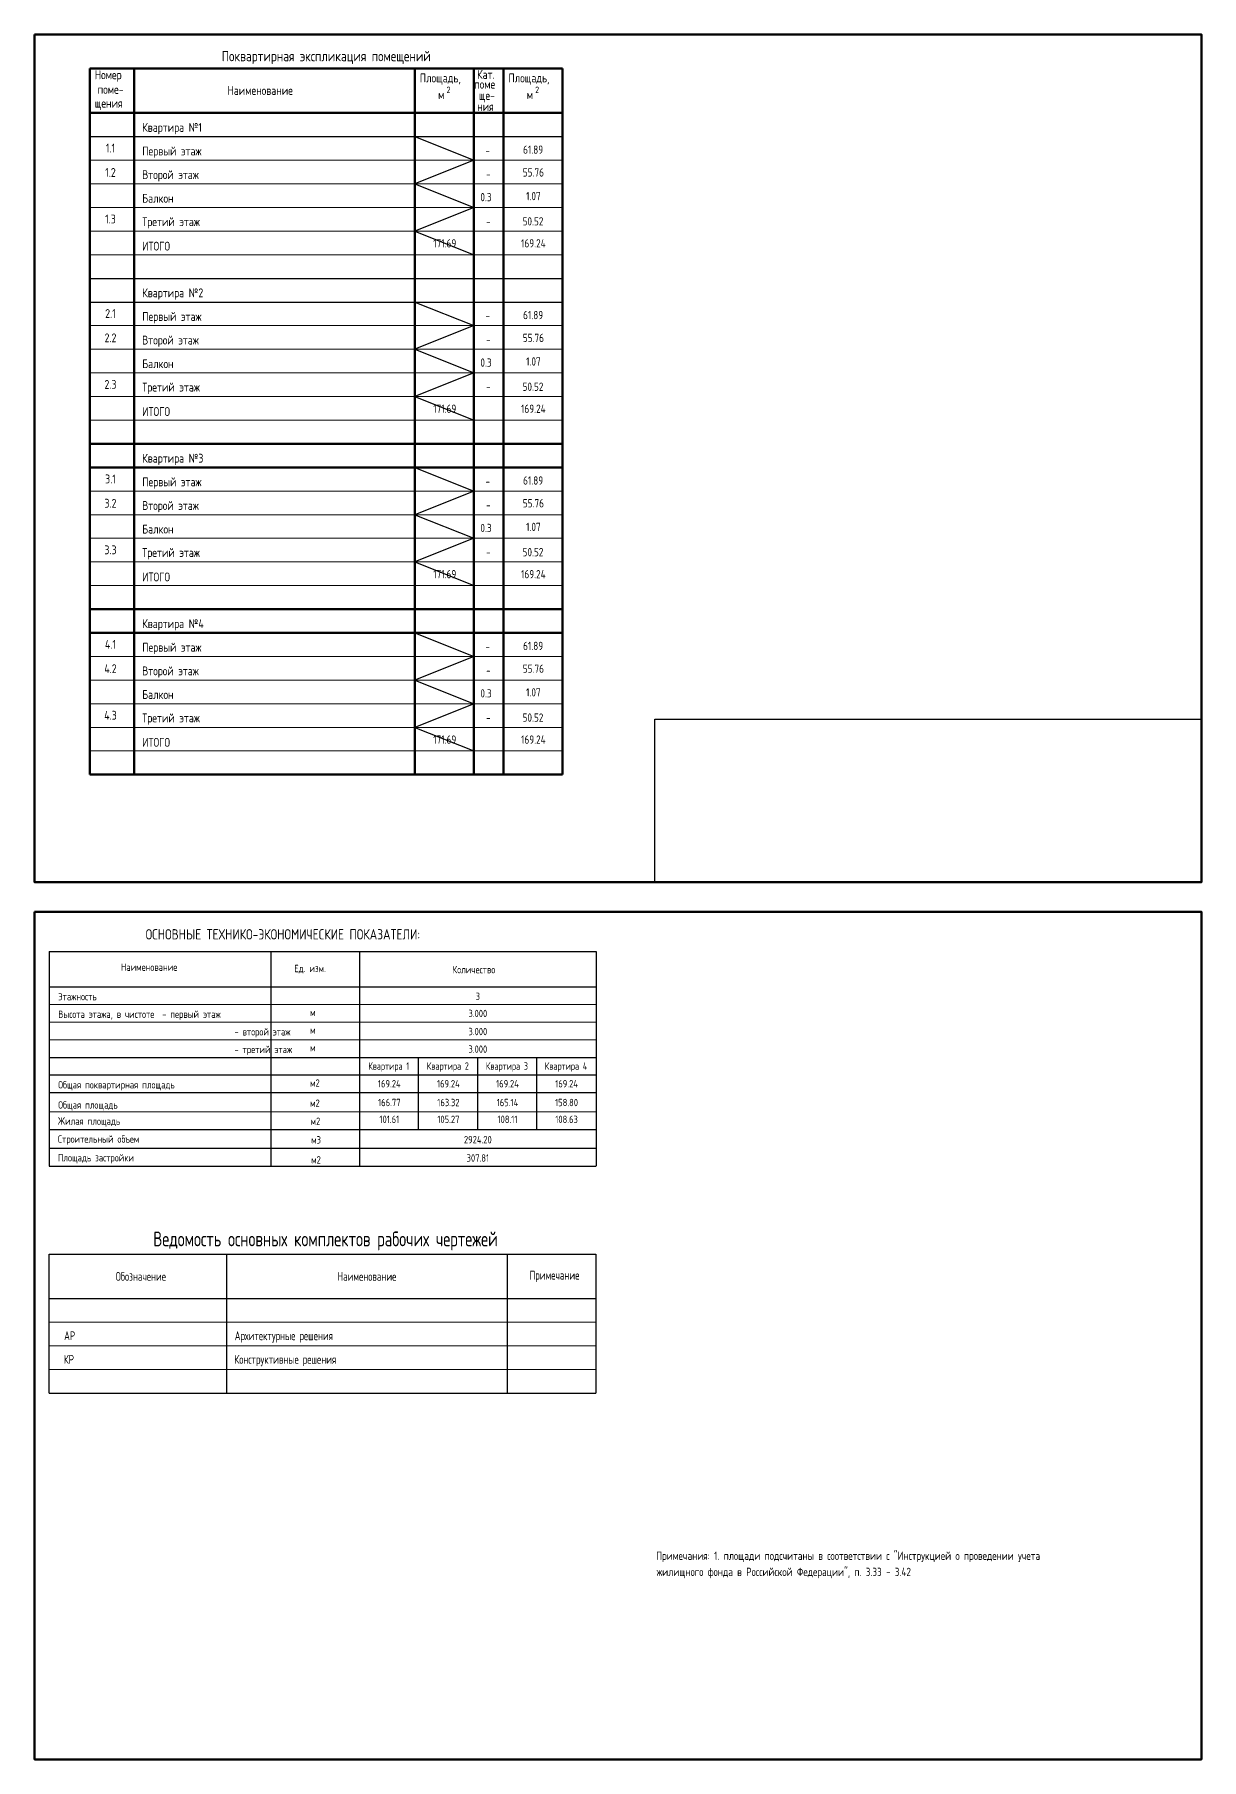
# Model space of a CAD drawing. Header units: millimetres. Extents: x -56498 to 234605, y -296269 to -29969.
# Drawn here: x 194605 to 234105, y -88369 to -29969 of the extents above; entities that cross this region are included whole.
import ezdxf
from ezdxf.enums import TextEntityAlignment as Align

# ---------------------------------------------------------------- set-up
doc = ezdxf.new("R2010")
doc.units = ezdxf.units.MM
doc.header["$LTSCALE"] = 100
for name, color, linetype, lineweight in [('0.3', 7, 'Continuous', 30), ('0.5', 7, 'Continuous', 50), ('Примітки 0.09', 200, 'Continuous', 9), ('Тонкі 0.18', 142, 'Continuous', 18)]:
    doc.layers.add(name, color=color, linetype=linetype, lineweight=lineweight)
doc.layers.add('ViewPorts', color=240, linetype='Continuous', plot=False)
doc.styles.add('GOST 2.304', font='CS_Gost2304.shx')
doc.styles.add('SPDS', font='SPDS.shx', dxfattribs={"width": 0.9})

msp = doc.modelspace()

# ---------------------------------------------------------------- linework, layer by layer
at = {"layer": '0.3'}
for p, q in [((196479.617, -33425.305), (212479.617, -33425.305)), ((196479.617, -38225.305), (212479.617, -38225.305)), ((196479.617, -39025.305), (212479.617, -39025.305)), ((195104.617, -61018.896), (195104.617, -68283.439)), ((195104.617, -61018.896), (213616.296, -61018.896)), ((202604.617, -61018.896), (202605.216, -68265.372)), ((205604.617, -61018.896), (205605.162, -68265.372)), ((195104.617, -64597.215), (213616.296, -64597.215)), ((207604.931, -67036.464), (207604.931, -64597.215)), ((209604.976, -67036.464), (209604.976, -64597.215)), ((211605.02, -67036.464), (211605.02, -64597.215)), ((195104.617, -65193.602), (213616.296, -65193.602)), ((195104.617, -65789.989), (213616.296, -65789.989)), ((195104.617, -67036.464), (213616.296, -67036.464)), ((195104.617, -71263.547), (213604.617, -71263.547)), ((195104.617, -75963.547), (195104.617, -71263.547)), ((201104.617, -71263.547), (201104.617, -75963.547)), ((210604.617, -71263.547), (210604.617, -75963.547)), ((213604.617, -71263.547), (213604.617, -75963.547)), ((195104.617, -72763.547), (213604.617, -72763.547)), ((195104.617, -75963.547), (213604.617, -75963.547))]:
    msp.add_line(p, q, dxfattribs=at)
at = {"layer": '0.3', "linetype": 'ByBlock'}
for p, q in [((213616.296, -61018.896), (213615.697, -68265.372)), ((195104.617, -67668.985), (213615.796, -67668.985)), ((195104.617, -68283.439), (213615.796, -68283.439))]:
    msp.add_line(p, q, dxfattribs=at)
at = {"layer": '0.3', "ltscale": 2}
msp.add_line((195104.617, -62211.669), (213616.296, -62211.669), dxfattribs=at)
at = {"layer": '0.3'}
msp.add_arc((195105.163, -67695.836), 0.5, 180, 270.00000025, dxfattribs=at)
at = {"layer": '0.5'}
for p, q in [((196479.617, -31125.305), (212479.617, -31125.305)), ((196479.617, -31125.305), (196479.617, -55025.305)), ((197979.617, -31125.305), (197979.617, -55025.305)), ((207479.617, -31125.305), (207479.617, -55025.305)), ((209479.617, -31125.305), (209479.617, -55025.305)), ((210479.617, -31125.305), (210479.617, -55025.305)), ((212479.617, -31125.305), (212479.617, -55025.305)), ((196479.617, -32625.305), (212479.617, -32625.305)), ((196479.617, -43825.305), (212479.617, -43825.305)), ((196479.617, -44625.305), (212479.617, -44625.305)), ((196479.617, -49425.305), (212479.617, -49425.305)), ((196479.617, -50225.305), (212479.617, -50225.305)), ((196479.617, -55025.305), (212479.617, -55025.305))]:
    msp.add_line(p, q, dxfattribs=at)
at = {"layer": '0.5', "color": 0}
for points in [[(194604.617, -29968.985), (234104.617, -29968.985), (234104.617, -58668.985), (194604.617, -58668.985)], [(194604.617, -59668.985), (234104.617, -59668.985), (234104.617, -88368.985), (194604.617, -88368.985)]]:
    msp.add_lwpolyline(points, close=True, dxfattribs=at)
at = {"layer": 'ViewPorts', "ltscale": 0.75}
for points in [[(207479.617, -33425.305), (209479.617, -34225.305), (207479.617, -35025.305), (209479.617, -35825.305), (207479.617, -36625.305), (209479.617, -37425.305)], [(207479.617, -39025.305), (209479.617, -39825.305), (207479.617, -40625.305), (209479.617, -41425.305), (207479.617, -42225.305), (209479.617, -43025.305)], [(207479.617, -44625.305), (209479.617, -45425.305), (207479.617, -46225.305), (209479.617, -47025.305), (207479.617, -47825.305), (209479.617, -48625.305)], [(207479.617, -50225.305), (209479.617, -51025.305), (207479.617, -51825.305), (209479.617, -52625.305), (207479.617, -53425.305), (209479.617, -54225.305)]]:
    msp.add_lwpolyline(points, dxfattribs=at)
at = {"layer": 'ViewPorts'}
msp.add_lwpolyline([(215604.617, -53144.062), (234104.617, -53144.062), (234104.617, -58668.985), (215604.617, -58668.985)], close=True, dxfattribs=at)
at = {"layer": 'Тонкі 0.18'}
for p, q in [((196479.617, -34225.305), (212479.617, -34225.305)), ((196479.617, -35025.305), (212479.617, -35025.305)), ((196479.617, -35825.305), (212479.617, -35825.305)), ((196479.617, -36625.305), (212479.617, -36625.305)), ((196479.617, -37425.305), (212479.617, -37425.305)), ((196479.617, -39825.305), (212479.617, -39825.305)), ((196479.617, -40625.305), (212479.617, -40625.305)), ((196479.617, -41425.305), (212479.617, -41425.305)), ((196479.617, -42225.305), (212479.617, -42225.305)), ((196479.617, -43025.305), (212479.617, -43025.305)), ((196479.617, -45425.305), (212479.617, -45425.305)), ((196479.617, -46225.305), (212479.617, -46225.305)), ((196479.617, -47025.305), (212479.617, -47025.305)), ((196479.617, -47825.305), (212479.617, -47825.305)), ((196479.617, -48625.305), (212479.617, -48625.305)), ((196479.617, -51025.305), (212479.617, -51025.305)), ((196479.617, -51825.305), (212479.617, -51825.305)), ((196479.617, -52625.305), (212479.617, -52625.305)), ((196479.617, -53425.305), (212479.617, -53425.305)), ((196479.617, -54225.305), (212479.617, -54225.305)), ((195104.617, -73563.547), (213604.617, -73563.547)), ((195104.617, -74363.547), (213604.617, -74363.547)), ((195104.617, -75163.547), (213604.617, -75163.547))]:
    msp.add_line(p, q, dxfattribs=at)
at = {"layer": 'Тонкі 0.18', "ltscale": 2}
for p, q in [((195104.617, -62808.056), (213616.296, -62808.056)), ((195104.617, -63404.442), (213616.296, -63404.442)), ((195104.617, -64000.829), (213616.296, -64000.829)), ((195104.617, -66440.077), (213616.296, -66440.077))]:
    msp.add_line(p, q, dxfattribs=at)

# ---------------------------------------------------------------- texts
at = {"layer": 'Примітки 0.09', "style": 'GOST 2.304'}
for s, height, p in [('Поквартирная экспликация помещений', 350, (204479.617, -30875.082)), ('61.89', 280, (211481.917, -34008.165)), ('55.76', 280, (211490.601, -34779.176)), ('1.07', 280, (211490.601, -35579.176)), ('50.52', 280, (211477.175, -36434.321)), ('171.69', 280, (208490.601, -37179.176)), ('169.24', 280, (211490.601, -37179.176)), ('61.89', 280, (211481.917, -39608.165)), ('55.76', 280, (211490.601, -40379.176)), ('1.07', 280, (211490.601, -41179.176)), ('50.52', 280, (211477.175, -42034.321)), ('171.69', 280, (208490.601, -42779.176)), ('169.24', 280, (211490.601, -42779.176)), ('61.89', 280, (211481.917, -45208.165)), ('55.76', 280, (211490.601, -45979.176)), ('1.07', 280, (211490.601, -46779.176)), ('50.52', 280, (211477.175, -47634.321)), ('171.69', 280, (208490.601, -48379.176)), ('169.24', 280, (211490.601, -48379.176)), ('61.89', 280, (211481.917, -50808.165)), ('55.76', 280, (211490.601, -51579.176)), ('1.07', 280, (211490.601, -52379.176)), ('50.52', 280, (211477.175, -53234.321)), ('171.69', 280, (208490.601, -53979.176)), ('169.24', 280, (211490.601, -53979.176))]:
    msp.add_text(s, height=height, dxfattribs=at).set_placement(p, align=Align.CENTER)
for s, height, p in [('Номер', 300, (196644.346, -31483.181)), ('Площадь,', 300, (207644.702, -31590.297)), ('Кат.', 300, (209584.18, -31472.845)), ('Площадь,', 300, (210644.702, -31590.297)), ('поме-', 300, (196743.012, -31977.835)), ('Наименование', 300, (201133.908, -32013.831)), ('м', 300, (208266.335, -32155.491)), ('2', 220, (208548.57, -31952.792)), ('поме', 300, (209486.731, -31802.936)), ('ще-', 300, (209643.734, -32183.963)), ('м', 300, (211266.335, -32155.491)), ('2', 220, (211548.57, -31952.792)), ('щения', 300, (196644.346, -32445.34)), ('ния', 300, (209589.595, -32559.247))]:
    msp.add_text(s, height=height, rotation=360, dxfattribs=at).set_placement(p)
for s, height, p in [('Квартира №1', 300, (198251.163, -33264.573)), ('Первый этаж', 300, (198251.163, -34064.573)), (' -', 280, (209725.22, -34036.301)), ('Второй этаж', 300, (198251.163, -34864.573)), ('  -', 280, (209601.324, -34836.301)), ('Балкон', 300, (198251.163, -35664.573)), ('0.3', 280, (209696.943, -35615.087)), ('Третий этаж', 300, (198251.163, -36456.806)), ('  -', 280, (209601.324, -36436.301)), ('ИТОГО', 300, (198251.163, -37284.003)), ('Квартира №2', 300, (198251.163, -38864.573)), ('Первый этаж', 300, (198251.163, -39664.573)), (' -', 280, (209725.22, -39636.301)), ('Второй этаж', 300, (198251.163, -40464.573)), ('  -', 280, (209601.324, -40436.301)), ('Балкон', 300, (198251.163, -41264.573)), ('0.3', 280, (209696.943, -41215.087)), ('Третий этаж', 300, (198251.163, -42056.806)), ('  -', 280, (209601.324, -42036.301)), ('ИТОГО', 300, (198251.163, -42884.003)), ('Квартира №3', 300, (198251.163, -44464.573)), ('Первый этаж', 300, (198251.163, -45264.573)), (' -', 280, (209725.22, -45236.301)), ('Второй этаж', 300, (198251.163, -46064.573)), ('  -', 280, (209601.324, -46036.301)), ('Балкон', 300, (198251.163, -46864.573)), ('0.3', 280, (209696.943, -46815.087)), ('Третий этаж', 300, (198251.163, -47656.806)), ('  -', 280, (209601.324, -47636.301)), ('ИТОГО', 300, (198251.163, -48484.003)), ('Квартира №4', 300, (198251.163, -50064.573)), ('Первый этаж', 300, (198251.163, -50864.573)), (' -', 280, (209725.22, -50836.301)), ('Второй этаж', 300, (198251.163, -51664.573)), ('  -', 280, (209601.324, -51636.301)), ('Балкон', 300, (198251.163, -52464.573)), ('0.3', 280, (209696.943, -52415.087)), ('Третий этаж', 300, (198251.163, -53256.806)), ('  -', 280, (209601.324, -53236.301)), ('ИТОГО', 300, (198251.163, -54084.003))]:
    msp.add_text(s, height=height, dxfattribs=at).set_placement(p)
for s, p in [('1.1', (197176.44, -33965.795)), ('1.2', (197176.44, -34789.033)), ('1.3', (197176.44, -36365.795)), ('2.1', (197176.44, -39565.795)), ('2.2', (197176.44, -40389.033)), ('2.3', (197176.44, -41965.795)), ('3.1', (197176.44, -45165.795)), ('3.2', (197176.44, -45989.033)), ('3.3', (197176.44, -47565.795)), ('4.1', (197176.44, -50765.795)), ('4.2', (197176.44, -51589.033)), ('4.3', (197176.44, -53165.795))]:
    msp.add_text(s, height=300, rotation=360, dxfattribs=at).set_placement(p, align=Align.CENTER)
at = {"layer": 'Примітки 0.09', "ltscale": 2, "style": 'GOST 2.304'}
for s, height, p in [('ОСНОВНЫЕ ТЕХНИКО-ЭКОНОМИЧЕСКИЕ ПОКАЗАТЕЛИ:', 350, (198366.693, -60607.803)), ('Наименование', 250, (197527.938, -61669.439)), ('Ед. изм.', 250, (203397.008, -61714.161)), ('Количество', 250, (208751.908, -61751.557)), ('Этажность', 250, (195405.422, -62665.766)), ('Высота этажа, в чистоте  - первый этаж', 250, (195405.422, -63262.152)), ('м', 250, (203931.182, -63202.28)), ('                                             - второй этаж', 250, (195405.422, -63858.539)), ('м', 250, (203931.182, -63798.666)), ('                                             - третий этаж', 250, (195405.471, -64454.925)), ('м', 250, (203931.231, -64395.053)), ('Общая поквартирная площадь', 250, (195405.468, -65652.131)), ('м2', 250, (203931.228, -65592.259)), ('Общая площадь', 250, (195405.468, -66333.922)), ('м2', 250, (203931.228, -66274.049)), ('Жилая площадь', 250, (195395.509, -66881.592)), ('м2', 250, (203951.325, -66886.533)), ('Строительный объем', 250, (195395.509, -67487.831)), ('м3', 250, (203971.396, -67516.251)), ('Площадь застройки', 250, (195395.509, -68121.1)), ('м2', 250, (203971.396, -68192.464))]:
    msp.add_text(s, height=height, dxfattribs=at).set_placement(p)
for s, p in [('3', (209610.456, -62655.642)), ('3.000', (209610.456, -63237.431)), ('3.000', (209610.456, -63848.415)), ('3.000', (209610.506, -64444.802)), ('169.24', (206613.573, -65617.43)), ('169.24', (208613.573, -65617.43)), ('169.24', (210613.618, -65617.43)), ('169.24', (212613.663, -65617.43)), ('166.77', (206613.621, -66251.858)), ('101.61', (206613.621, -66822.418)), ('163.32', (208613.621, -66251.858)), ('105.27', (208613.621, -66822.418)), ('165.14', (210613.666, -66251.858)), ('108.11', (210613.666, -66822.418)), ('158.80', (212613.711, -66251.858)), ('108.63', (212613.711, -66822.418)), ('2924.20', (209610.503, -67508.812)), ('307.81', (209610.503, -68130.498))]:
    msp.add_text(s, height=250, dxfattribs=at).set_placement(p, align=Align.CENTER)
at = {"layer": 'Примітки 0.09', "ltscale": 2, "style": 'GOST 2.304', "width": 0.95}
for s, p in [('Квартира 1', (206594.71, -64892.368)), ('Квартира 2', (208594.755, -64892.368)), ('Квартира 3', (210594.8, -64892.368)), ('Квартира 4', (212594.845, -64892.368))]:
    msp.add_text(s, height=250, dxfattribs=at).set_placement(p, align=Align.MIDDLE_CENTER)
at = {"layer": 'Примітки 0.09', "style": 'SPDS', "width": 0.9}
for s, p in [('АP', (195607.037, -74172.616)), ('Архитектурные решения', (201381.163, -74172.616)), ('КР', (195595.19, -74972.616)), ('Конструктивные решения', (201369.316, -74972.616))]:
    msp.add_text(s, height=300, dxfattribs=at).set_placement(p)
at = {"layer": 'Примітки 0.09', "ltscale": 2, "style": 'GOST 2.304'}
for s, p in [('Примечания: 1. площади подсчитаны в соответствии с "Инструкцией о проведении учета ', (215644.355, -81331.723)), ('жилищного фонда в Российской Федерации", п. 3.33 - 3.42', (215663.192, -81876.569))]:
    msp.add_text(s, height=280, dxfattribs=at).set_placement(p, align=Align.TOP_LEFT)
at = {"layer": 'Примітки 0.09', "attachment_point": 5, "style": 'SPDS'}
for s, insert, char_height, width in [('Ведомость основных комплектов рабочих чертежей', (204454.617, -70813.547), 500, 18400), ('Примечание', (212204.617, -72013.547), 300, 2900), ('Обозначение', (198204.617, -72013.547), 300, 5900), ('Наименование', (205854.617, -72013.547), 300, 9500)]:
    msp.add_mtext(s, dxfattribs=dict(at, insert=insert, char_height=char_height, width=width))

doc.saveas('drawing.dxf')
